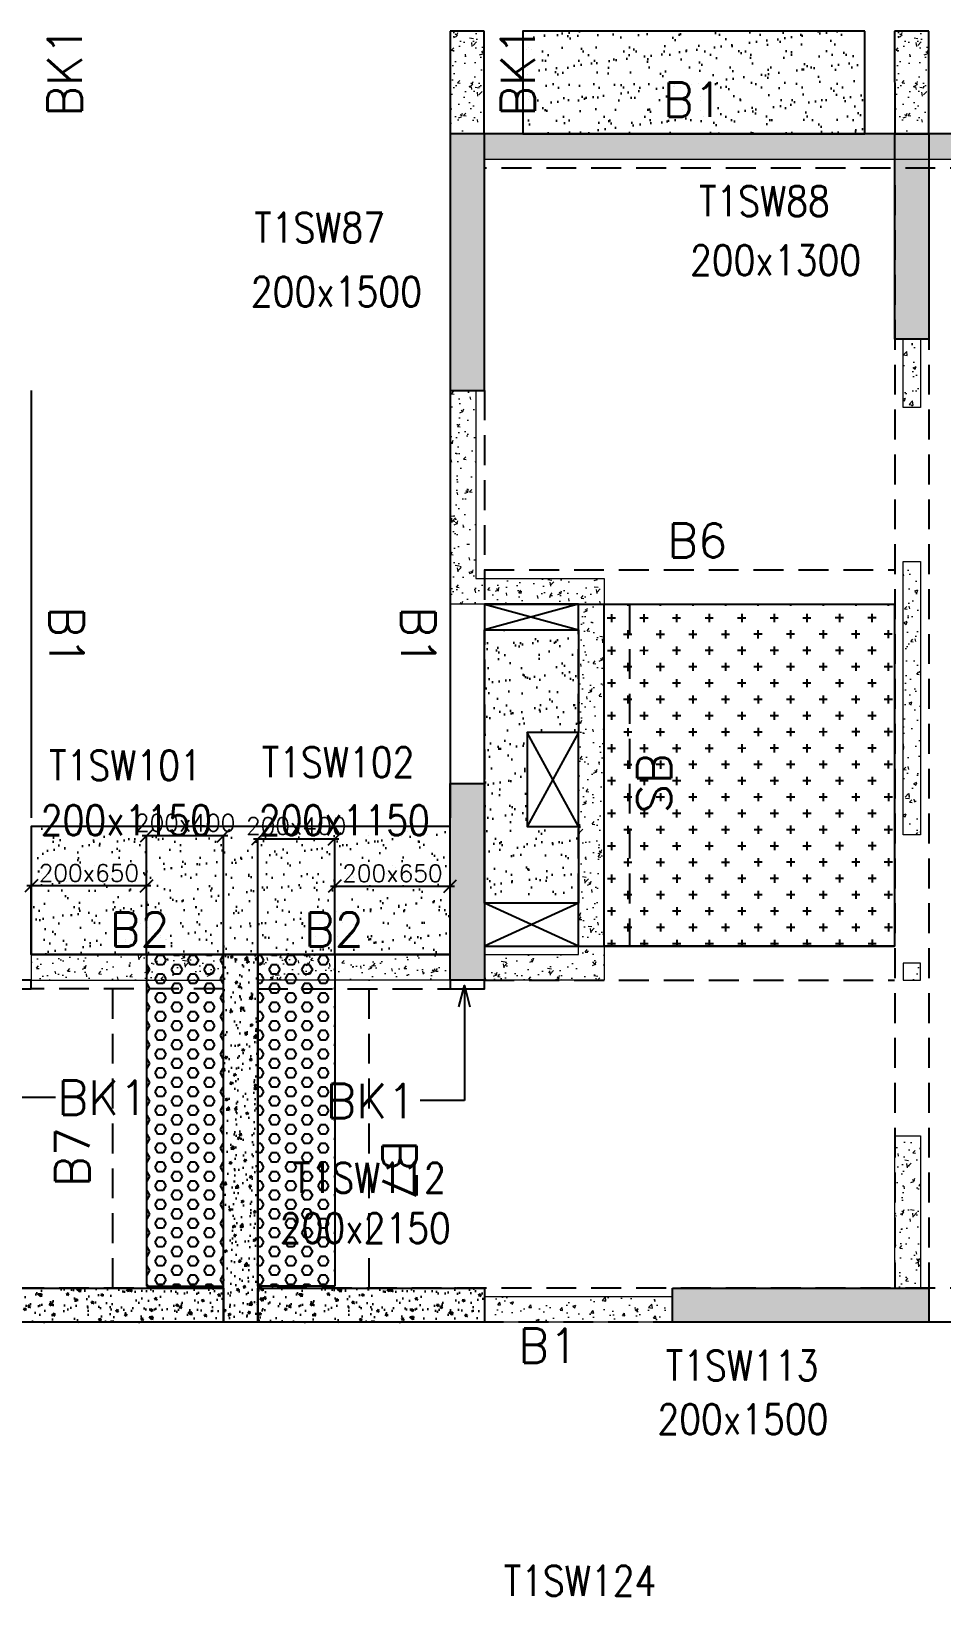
# Model space of a CAD drawing. Header units: millimetres. Extents: x 1078357 to 2594950, y -4969473 to -4636555.
# Drawn here: x 1759825 to 1765150, y -4666730 to -4657581 of the extents above; entities that cross this region are included whole.
import ezdxf

# ---------------------------------------------------------------- set-up
doc = ezdxf.new("R2010")
doc.units = ezdxf.units.MM
doc.header["$PDMODE"] = 35
for name, pattern in [('CONTINOUS', [0]), ('HIDDEN', [0.375, 0.25, -0.125]), ('New Retail block$0$CONTINOUS', [0])]:
    doc.linetypes.add(name, pattern=pattern)
doc.layers.get('0').update_dxf_attribs({"lineweight": 0})
doc.layers.get('Defpoints').update_dxf_attribs({"lineweight": 0})
for name, color, linetype, lineweight in [('A-_ANOTDIMA_D-', 6, 'Continuous', 13), ('COL. NO.', 30, 'Continuous', 25), ('COL. SIZE', 7, 'Continuous', 25), ('DIM', 9, 'Continuous', 25), ('HATCH', 8, 'Continuous', 30), ('RCC UPSTAND', 43, 'Continuous', 30), ('S-NON STR RCC WALL', 8, 'Continuous', 0)]:
    doc.layers.add(name, color=color, linetype=linetype, lineweight=lineweight)
for name, color, linetype in [('B-200x325', 201, 'HIDDEN'), ('B-200x375', 41, 'HIDDEN'), ('B-200x650', 241, 'HIDDEN'), ('B-300xSLAB THK.', 151, 'Continuous'), ('BK1-200x650', 241, 'HIDDEN'), ('DC BEAM NO.', 7, 'Continuous'), ('DROP SLAB', 8, 'Continuous'), ('NON STR. RCC WALL', 6, 'Continuous'), ('S-COLUMN_SHEAR WALL', 1, 'Continuous'), ('S-PROJECTION', 54, 'New Retail block$0$CONTINOUS'), ('SLAB FOLD', 8, 'Continuous')]:
    doc.layers.add(name, color=color, linetype=linetype)
doc.styles.add('Roman', font='romans')
doc.styles.add('ROMANS', font='romans.shx', dxfattribs={"width": 0.85})
doc.dimstyles.new('HARESH', dxfattribs={"dimtxt": 150, "dimasz": 75, "dimexe": 0, "dimexo": 0, "dimgap": 25, "dimtad": 1, "dimdec": 0, "dimdsep": 46, "dimtxsty": 'Roman', "dimblk": 'OBLIQUE', "dimcen": 225, "dimdle": 25, "dimclrd": 2, "dimclre": 2, "dimclrt": 7, "dimadec": 8, "dimazin": 1, "dimtfac": 1, "dimtdec": 0, "dimtmove": 0, "dimatfit": 0, "dimfxl": 1, "dimlwd": -1, "dimlwe": -1, "dimarcsym": 0})
pattern_1 = [(50, (-4642745.6, 23291591.78), (182.184669, -15.9390855), [19.05, -209.55]), (355, (-4642745.6, 23291591.78), (-35.2434214, 191.0568452), [15.24, -167.6405842]), (100.4514447, (-4642730.41, 23291590.45), (146.9412471, 175.1177519), [16.1900088, -178.0902446]), (46.1842, (-4642745.6, 23291642.58), (271.0790409, -42.042328), [28.575, -314.325]), (96.6355576, (-4642723, 23291639.08), (237.404134, 247.4261246), [24.2850231, -267.1356082]), (351.1841512, (-4642745.6, 23291642.58), (237.404134, 247.4261246), [22.859967, -251.459732]), (21, (-4642720.2, 23291629.88), (151.6143913, -102.2651982), [19.05, -209.55]), (326, (-4642720.2, 23291629.88), (61.8020283, 184.1879661), [15.24, -167.64]), (71.451445, (-4642707.56, 23291621.36), (213.4164193, 81.9227689), [16.1900088, -178.0899376]), (37.5, (-4642745.6, 23291591.78), (3.08860325, 84.55503887), [0, -165.608, 0, -170.18, 0, -168.275]), (7.5, (-4642745.6, 23291591.78), (66.8196625, 100.18057482), [0, -97.028, 0, -161.798, 0, -64.135]), (327.5, (-4642802.24, 23291591.78), (135.59059517, -5.728744), [0, -63.5, 0, -198.12, 0, -262.89]), (317.5, (-4642827.64, 23291591.78), (148.1291814, 25.42649103), [0, -82.55, 0, -131.572, 0, -186.69])]
pattern_2 = [(180, (1699349.81, -4476175.835), (-7e-15, -54.992613), [31.75, -63.5]), (300, (1699349.81, -4476175.835), (47.625, 27.496307), [31.75, -63.5]), (240, (1699318.06, -4476175.835), (47.625, -27.496307), [31.75, -63.5])]

# ---------------------------------------------------------------- blocks, each defined once
blk = doc.blocks.new('_Oblique')
at = {"color": 0, "linetype": 'ByBlock', "lineweight": -2}
blk.add_line((-0.5, -0.5), (0.5, 0.5), dxfattribs=at)
blk = doc.blocks.new('*D1416')
at = {"layer": 'Defpoints', "color": 0, "ltscale": 700, "transparency": 16777216}
for p in [(1760499.3, -4662285.3), (1760499.3, -4662980.3, 0), (1760949.4, -4662980.3, 0)]:
    blk.add_point(p, dxfattribs=at)
at = {"layer": 'DIM', "color": 2, "ltscale": 700, "transparency": 16777216}
for p, q in [((1760974.4, -4662285.3), (1760474.3, -4662285.3)), ((1760499.3, -4662980.3), (1760499.3, -4662285.3)), ((1760949.4, -4662980.3), (1760949.4, -4662285.3))]:
    blk.add_line(p, q, dxfattribs=at)
at = {"layer": 'DIM', "color": 2, "ltscale": 700, "transparency": 16777216, "xscale": 75, "yscale": 75, "zscale": 75, "rotation": 180}
blk.add_blockref('_Oblique', (1760499.3, -4662285.3), dxfattribs=at)
at = {"layer": 'DIM', "color": 2, "ltscale": 700, "transparency": 16777216, "xscale": 75, "yscale": 75, "zscale": 75}
blk.add_blockref('_Oblique', (1760949.4, -4662285.3), dxfattribs=at)
at = {"layer": 'DIM', "color": 7, "ltscale": 700, "transparency": 16777216, "insert": (1760724.4, -4662210.3), "char_height": 150, "attachment_point": 5, "style": 'Roman'}
blk.add_mtext('{\\H0.666667x;200x400}', dxfattribs=at)
blk = doc.blocks.new('*D1417')
at = {"layer": 'Defpoints', "color": 0, "ltscale": 700, "transparency": 16777216}
for p in [(1759824.7, -4662578.2), (1759824.7, -4662980.3, 0), (1760499.3, -4662980.3, 0)]:
    blk.add_point(p, dxfattribs=at)
at = {"layer": 'DIM', "color": 2, "ltscale": 700, "transparency": 16777216}
for p, q in [((1760524.3, -4662578.2), (1759799.7, -4662578.2)), ((1759824.7, -4662980.3), (1759824.7, -4662578.2)), ((1760499.3, -4662980.3), (1760499.3, -4662578.2))]:
    blk.add_line(p, q, dxfattribs=at)
at = {"layer": 'DIM', "color": 2, "ltscale": 700, "transparency": 16777216, "xscale": 75, "yscale": 75, "zscale": 75, "rotation": 180}
blk.add_blockref('_Oblique', (1759824.7, -4662578.2), dxfattribs=at)
at = {"layer": 'DIM', "color": 2, "ltscale": 700, "transparency": 16777216, "xscale": 75, "yscale": 75, "zscale": 75}
blk.add_blockref('_Oblique', (1760499.3, -4662578.2), dxfattribs=at)
at = {"layer": 'DIM', "color": 7, "ltscale": 700, "transparency": 16777216, "insert": (1760162, -4662503.2), "char_height": 150, "attachment_point": 5, "style": 'Roman'}
blk.add_mtext('{\\H0.666667x;200x650}', dxfattribs=at)
blk = doc.blocks.new('*D1418')
at = {"layer": 'Defpoints', "color": 0, "ltscale": 700, "transparency": 16777216}
for p in [(1761599.6, -4662303.5), (1761149.5, -4662980.3, 0), (1761599.6, -4662980.3, 0)]:
    blk.add_point(p, dxfattribs=at)
at = {"layer": 'DIM', "color": 2, "ltscale": 700, "transparency": 16777216}
for p, q in [((1761124.5, -4662303.5), (1761624.6, -4662303.5)), ((1761149.5, -4662980.3), (1761149.5, -4662303.5)), ((1761599.6, -4662980.3), (1761599.6, -4662303.5))]:
    blk.add_line(p, q, dxfattribs=at)
at = {"layer": 'DIM', "color": 2, "ltscale": 700, "transparency": 16777216, "xscale": 75, "yscale": 75, "zscale": 75, "rotation": 180}
blk.add_blockref('_Oblique', (1761149.5, -4662303.5), dxfattribs=at)
at = {"layer": 'DIM', "color": 2, "ltscale": 700, "transparency": 16777216, "xscale": 75, "yscale": 75, "zscale": 75}
blk.add_blockref('_Oblique', (1761599.6, -4662303.5), dxfattribs=at)
at = {"layer": 'DIM', "color": 7, "ltscale": 700, "transparency": 16777216, "insert": (1761374.5, -4662228.5), "char_height": 150, "attachment_point": 5, "style": 'Roman'}
blk.add_mtext('{\\H0.666667x;200x400}', dxfattribs=at)
blk = doc.blocks.new('*D1419')
at = {"layer": 'Defpoints', "color": 0, "ltscale": 700, "transparency": 16777216}
for p in [(1762274.5, -4662580.2), (1761599.6, -4662980.3, 0), (1762274.5, -4662980.3, 0)]:
    blk.add_point(p, dxfattribs=at)
at = {"layer": 'DIM', "color": 2, "ltscale": 700, "transparency": 16777216}
for p, q in [((1761574.6, -4662580.2), (1762299.5, -4662580.2)), ((1761599.6, -4662980.3), (1761599.6, -4662580.2)), ((1762274.5, -4662980.3), (1762274.5, -4662580.2))]:
    blk.add_line(p, q, dxfattribs=at)
at = {"layer": 'DIM', "color": 2, "ltscale": 700, "transparency": 16777216, "xscale": 75, "yscale": 75, "zscale": 75, "rotation": 180}
blk.add_blockref('_Oblique', (1761599.6, -4662580.2), dxfattribs=at)
at = {"layer": 'DIM', "color": 2, "ltscale": 700, "transparency": 16777216, "xscale": 75, "yscale": 75, "zscale": 75}
blk.add_blockref('_Oblique', (1762274.5, -4662580.2), dxfattribs=at)
at = {"layer": 'DIM', "color": 7, "ltscale": 700, "transparency": 16777216, "insert": (1761937, -4662505.2), "char_height": 150, "attachment_point": 5, "style": 'Roman'}
blk.add_mtext('{\\H0.666667x;200x650}', dxfattribs=at)
blk = doc.blocks.new('G$CD63B60BD')
at = {"layer": 'COL. NO.', "linetype": 'Continuous', "style": 'ROMANS', "width": 0.85}
for s, p in [('T1SW88', (67080.2, 15419.6, -320.4)), ('T1SW87', (64479, 15264.1, -320.4)), ('T1SW101', (63279.5, 12119.6, -320.4)), ('T1SW102', (64523.1, 12138.2, -320.4)), ('T1SW112', (64706.5, 9707.5, -320.4)), ('T1SW113', (66886, 8609.2, -320.4)), ('T1SW124', (65938.2, 7350.6, -320.4))]:
    blk.add_text(s, height=175, dxfattribs=at).set_placement(p)
at = {"layer": 'COL. SIZE', "linetype": 'Continuous', "style": 'ROMANS', "width": 0.85}
for s, p in [('200x1300', (67027.6, 15073.8, -320.4)), ('200x1500', (64458.9, 14890, -320.4)), ('200x1150', (63230.3, 11798.7, -320.4)), ('200x1150', (64505.2, 11798.6, -320.4)), ('200x2150', (64628, 9412.9, -320.4)), ('200x1500', (66836.9, 8295.7, -320.4))]:
    blk.add_text(s, height=175, dxfattribs=at).set_placement(p)

msp = doc.modelspace()

# ---------------------------------------------------------------- hatches: boundary and pattern name
at = {"layer": 'DROP SLAB'}
h = msp.add_hatch(dxfattribs=at)
h.set_pattern_fill('CROSS', color=8, scale=15, angle=179.96921)
h.set_pattern_definition([(180.03079016, (-1567767.08, 9379525.57), (-95.1987999, -95.3011726), [47.625, -142.875]), (270.03079016, (-1567790.905, 9379549.37), (95.3011726, -95.1987999), [47.625, -142.875])])
h.paths.add_polyline_path([(1763174.7, -4660931.2), (1764874.6, -4660931.2), (1764874.6, -4662931), (1763174.7, -4662931)])
at = {"layer": 'HATCH'}
h = msp.add_hatch(dxfattribs=at)
h.set_pattern_fill('AR-SAND', color=8, scale=3, angle=179.97015)
h.set_pattern_definition([(37.4701541, (-1196158.67, 9329389.39), (-4.7236114, 146.8264517), [0, -115.824, 0, -129.54, 0, -123.825]), (7.4701541, (-1196158.67, 9329389.4), (134.9689868, 214.9772528), [0, -62.484, 0, -104.394, 0, -40.005]), (327.4701541, (-1196252.4, 9329389.44), (237.2979035, 0.3075449), [0, -38.1, 0, -137.16, 0, -179.07]), (317.4701541, (-1196252.4, 9329389.44), (229.1017424, 66.759465), [0, -19.05, 0, -89.916, 0, -102.87])])
h.paths.add_polyline_path([(1764699.9, -4657580.9), (1762699.9, -4657580.9), (1762699.9, -4658180.8), (1764699.9, -4658180.8)])
h = msp.add_hatch(dxfattribs=at)
h.set_pattern_fill('AR-SAND', color=8, scale=3, angle=179.97015)
h.set_pattern_definition([(37.47015413, (-3272408.17, 18697427.71), (-4.72361136, 146.8264517), [0, -115.824, 0, -129.54, 0, -123.825]), (7.4701541, (-3272408.17, 18697427.7), (134.9689868, 214.9772528), [0, -62.484, 0, -104.394, 0, -40.005]), (327.4701541, (-3272501.9, 18697427.76), (237.2979035, 0.3075449), [0, -38.1, 0, -137.16, 0, -179.07]), (317.4701541, (-3272501.9, 18697427.76), (229.1017424, 66.759465), [0, -19.05, 0, -89.916, 0, -102.87])])
h.paths.add_polyline_path([(1762474.8, -4661080.9), (1763024.8, -4661080.9), (1763024.8, -4661680.9), (1762724.8, -4661680.9), (1762724.8, -4662230.9), (1763024.8, -4662230.9), (1763024.8, -4662680.9), (1762474.8, -4662680.9)])
h = msp.add_hatch(dxfattribs=at)
h.set_pattern_fill('AR-SAND', color=8, scale=3, angle=179.97015)
h.set_pattern_definition([(37.4701541, (-2288083.29, 14013408.6), (-4.72361136, 146.8264517), [0, -115.824, 0, -129.54, 0, -123.825]), (7.4701541, (-2288083.3, 14013408.6), (134.9689868, 214.9772528), [0, -62.484, 0, -104.394, 0, -40.005]), (327.4701541, (-2288177.02, 14013408.65), (237.2979035, 0.3075449), [0, -38.1, 0, -137.16, 0, -179.07]), (317.4701541, (-2288177.02, 14013408.65), (229.1017424, 66.759465), [0, -19.05, 0, -89.916, 0, -102.87])])
h.paths.add_polyline_path([(1762275, -4662230.8), (1759825, -4662230.8), (1759825, -4662980.8), (1762275, -4662980.8)])
h = msp.add_hatch(dxfattribs=at)
h.set_pattern_fill('AR-SAND', color=8, scale=3, angle=179.97015)
h.set_pattern_definition([(37.4701541, (-2288083.38, 14013408.6), (-4.72361136, 146.8264517), [0, -115.824, 0, -129.54, 0, -123.825]), (7.4701541, (-2288083.38, 14013408.6), (134.9689868, 214.9772528), [0, -62.484, 0, -104.394, 0, -40.005]), (327.4701541, (-2288177.11, 14013408.65), (237.2979035, 0.3075449), [0, -38.1, 0, -137.16, 0, -179.07]), (317.4701541, (-2288177.1, 14013408.65), (229.1017424, 66.759465), [0, -19.05, 0, -89.916, 0, -102.87])])
h.paths.add_polyline_path([(1762274.9, -4662380.8), (1759824.9, -4662380.8), (1759824.9, -4662980.8), (1762274.9, -4662980.8)])
at = {"layer": 'RCC UPSTAND'}
h = msp.add_hatch(dxfattribs=at)
h.set_pattern_fill('AR-CONC', color=8, scale=20, angle=360)
h.set_pattern_definition([(50, (-776269.85, -1454605.9), (143.4520365, -12.550427), [15, -165]), (355, (-776269.85, -1454605.9), (-27.7502667, 150.438427), [12, -132]), (100.4514445, (-776257.89, -1454606.95), (115.7017693, 137.887998), [12.7480384, -140.2284224]), (46.1842, (-776269.85, -1454565.9), (213.448266, -33.103856), [22.5, -247.5]), (96.6356355, (-776252.06, -1454568.66), (186.932389, 194.82372), [19.122068, -210.342752]), (351.184164, (-776269.85, -1454565.9), (186.932389, 194.82372), [18, -198]), (21, (-776249.85, -1454575.9), (119.3814104, -80.523778), [15, -165]), (326, (-776249.85, -1454575.9), (48.6630664, 145.030009), [12, -132]), (71.4514447, (-776239.9, -1454582.61), (168.0444753, 64.5062306), [12.748038, -140.2284224]), (37.5, (-776269.847, -1454605.9), (2.43197106, 66.57877077), [0, -130.4, 0, -134, 0, -132.5]), (7.5, (-776269.85, -1454605.9), (52.6139075, 78.8823424), [0, -76.4, 0, -127.4, 0, -50.5]), (327.5, (-776314.45, -1454605.9), (106.7644872, -4.51097435), [0, -50, 0, -156, 0, -207]), (317.5, (-776334.45, -1454605.9), (116.6372339, 20.0209965), [0, -65, 0, -103.6, 0, -147])])
h.paths.add_polyline_path([(1761149.7, -4665130.9), (1760949.7, -4665130.9), (1760949.7, -4662980.9), (1761149.7, -4662980.9)])
h = msp.add_hatch(dxfattribs=at)
h.set_pattern_fill('AR-CONC', color=8, scale=20, angle=90)
h.set_pattern_definition([(140, (-1448750.34, -7202350.42), (12.550427, 143.4520365), [15, -165]), (85, (-1448750.34, -7202350.42), (-150.438427, -27.7502667), [12, -132]), (190.4514445, (-1448749.3, -7202338.47), (-137.887998, 115.7017693), [12.7480384, -140.2284224]), (136.1842, (-1448790.34, -7202350.42), (33.103856, 213.448266), [22.5, -247.5]), (186.6356355, (-1448787.58, -7202332.63), (-194.82372, 186.932389), [19.122068, -210.342752]), (81.184164, (-1448790.34, -7202350.42), (-194.82372, 186.932389), [18, -198]), (111, (-1448780.34, -7202330.42), (80.523778, 119.3814104), [15, -165]), (56, (-1448780.34, -7202330.42), (-145.030009, 48.6630664), [12, -132]), (161.4514447, (-1448773.63, -7202320.47), (-64.5062306, 168.0444753), [12.748038, -140.2284224]), (127.5, (-1448750.344, -7202350.42), (-66.57877077, 2.43197106), [0, -130.4, 0, -134, 0, -132.5]), (97.5, (-1448750.344, -7202350.42), (-78.8823424, 52.6139075), [0, -76.4, 0, -127.4, 0, -50.5]), (57.5, (-1448750.344, -7202395.02), (4.51097435, 106.7644872), [0, -50, 0, -156, 0, -207]), (47.5, (-1448750.34, -7202415.02), (-20.0209965, 116.6372339), [0, -65, 0, -103.6, 0, -147])])
h.paths.add_polyline_path([(1760949.7, -4664930.9), (1760949.7, -4665130.9), (1759624.7, -4665130.9), (1759624.7, -4664930.9)])
h = msp.add_hatch(dxfattribs=at)
h.set_pattern_fill('AR-CONC', color=8, scale=20, angle=90)
h.set_pattern_definition([(140, (-1447225.34, -7202350.42), (12.550427, 143.4520365), [15, -165]), (85, (-1447225.34, -7202350.42), (-150.438427, -27.7502667), [12, -132]), (190.4514445, (-1447224.3, -7202338.47), (-137.887998, 115.7017693), [12.7480384, -140.2284224]), (136.1842, (-1447265.34, -7202350.42), (33.103856, 213.448266), [22.5, -247.5]), (186.6356355, (-1447262.59, -7202332.63), (-194.82372, 186.932389), [19.122068, -210.342752]), (81.184164, (-1447265.34, -7202350.42), (-194.82372, 186.932389), [18, -198]), (111, (-1447255.34, -7202330.42), (80.523778, 119.3814104), [15, -165]), (56, (-1447255.34, -7202330.42), (-145.030009, 48.6630664), [12, -132]), (161.4514447, (-1447248.63, -7202320.47), (-64.5062306, 168.0444753), [12.748038, -140.2284224]), (127.5, (-1447225.345, -7202350.42), (-66.57877077, 2.43197106), [0, -130.4, 0, -134, 0, -132.5]), (97.5, (-1447225.345, -7202350.42), (-78.8823424, 52.6139075), [0, -76.4, 0, -127.4, 0, -50.5]), (57.5, (-1447225.345, -7202395.02), (4.51097435, 106.7644872), [0, -50, 0, -156, 0, -207]), (47.5, (-1447225.345, -7202415.02), (-20.0209965, 116.6372339), [0, -65, 0, -103.6, 0, -147])])
h.paths.add_polyline_path([(1762474.7, -4664930.9), (1762474.7, -4665130.9), (1761149.7, -4665130.9), (1761149.7, -4664930.9)])
at = {"layer": 'S-COLUMN_SHEAR WALL', "lineweight": 25, "extrusion": (1.00316e-06, 1.91639e-11, 1)}
h = msp.add_hatch(color=1, dxfattribs=at)
h.dxf.hatch_style = 1
h.paths.add_polyline_path([(1762474.7, -4658180.9), (1762274.7, -4658180.9), (1762274.7, -4659680.8), (1762474.7, -4659680.8)])
at = {"layer": 'S-COLUMN_SHEAR WALL', "lineweight": 25}
h = msp.add_hatch(color=1, dxfattribs=at)
h.dxf.hatch_style = 1
h.paths.add_polyline_path([(1764874.7, -4659380.9), (1765074.7, -4659380.9), (1765074.7, -4658180.9), (1764874.7, -4658180.9)])
at = {"layer": 'S-COLUMN_SHEAR WALL', "lineweight": 25, "extrusion": (1.00316e-06, 1.91639e-11, 1)}
h = msp.add_hatch(color=1, dxfattribs=at)
h.dxf.hatch_style = 1
h.paths.add_polyline_path([(1762474.7, -4663130.9), (1762274.7, -4663130.9), (1762274.7, -4661980.9), (1762474.7, -4661980.9)])
at = {"layer": 'S-COLUMN_SHEAR WALL', "lineweight": 25}
h = msp.add_hatch(color=1, dxfattribs=at)
h.dxf.hatch_style = 1
h.paths.add_polyline_path([(1763574.7, -4664930.8), (1765074.7, -4664930.8), (1765074.7, -4665130.8), (1763574.7, -4665130.8)])
at = {"layer": 'S-NON STR RCC WALL'}
h = msp.add_hatch(dxfattribs=at)
h.set_pattern_fill('AR-CONC', color=256, angle=180)
h.set_pattern_definition([(50, (-6771570.1, 32897507.36), (182.184669, -15.93908554), [19.05, -209.55]), (355, (-6771570.1, 32897507.36), (-35.2434214, 191.0568452), [15.24, -167.6405842]), (100.4514447, (-6771554.92, 32897506.04), (146.9412471, 175.1177519), [16.1900088, -178.0902446]), (46.1842, (-6771570.1, 32897558.16), (271.0790409, -42.0423279), [28.575, -314.325]), (96.6355576, (-6771547.51, 32897554.66), (237.404134, 247.4261246), [24.2850231, -267.1356082]), (351.1841512, (-6771570.1, 32897558.16), (237.404134, 247.4261246), [22.859967, -251.459732]), (21, (-6771544.7, 32897545.46), (151.61439127, -102.2651982), [19.05, -209.55]), (326, (-6771544.7, 32897545.46), (61.80202835, 184.1879661), [15.24, -167.64]), (71.451445, (-6771532.07, 32897536.94), (213.4164193, 81.9227689), [16.1900088, -178.0899376]), (37.5, (-6771570.104, 32897507.364), (3.08860325, 84.55503887), [0, -165.608, 0, -170.18, 0, -168.275]), (7.5, (-6771570.1, 32897507.36), (66.8196625, 100.18057482), [0, -97.028, 0, -161.798, 0, -64.135]), (327.5, (-6771626.746, 32897507.364), (135.59059517, -5.72874399), [0, -63.5, 0, -198.12, 0, -262.89]), (317.5, (-6771652.15, 32897507.36), (148.1291814, 25.42649103), [0, -82.55, 0, -131.572, 0, -186.69])])
h.paths.add_polyline_path([(1762474.7, -4658180.8), (1762474.7, -4657580.8), (1762274.7, -4657580.8), (1762274.7, -4658180.8), (1762474.7, -4658180.8)], is_closed=False)
h = msp.add_hatch(dxfattribs=at)
h.set_pattern_fill('AR-CONC', color=256, angle=180)
h.set_pattern_definition([(50, (-6768970.12, 32897507.37), (182.184669, -15.93908554), [19.05, -209.55]), (355, (-6768970.12, 32897507.37), (-35.2434214, 191.0568452), [15.24, -167.6405842]), (100.4514447, (-6768954.94, 32897506.04), (146.9412471, 175.1177519), [16.1900088, -178.0902446]), (46.1842, (-6768970.12, 32897558.17), (271.0790409, -42.0423279), [28.575, -314.325]), (96.6355576, (-6768947.53, 32897554.67), (237.404134, 247.4261246), [24.2850231, -267.1356082]), (351.1841512, (-6768970.12, 32897558.17), (237.404134, 247.4261246), [22.859967, -251.459732]), (21, (-6768944.72, 32897545.47), (151.61439127, -102.2651982), [19.05, -209.55]), (326, (-6768944.72, 32897545.47), (61.80202835, 184.1879661), [15.24, -167.64]), (71.451445, (-6768932.09, 32897536.95), (213.4164193, 81.9227689), [16.1900088, -178.0899376]), (37.5, (-6768970.124, 32897507.37), (3.08860325, 84.55503887), [0, -165.608, 0, -170.18, 0, -168.275]), (7.5, (-6768970.12, 32897507.37), (66.8196625, 100.18057482), [0, -97.028, 0, -161.798, 0, -64.135]), (327.5, (-6769026.766, 32897507.37), (135.59059517, -5.72874399), [0, -63.5, 0, -198.12, 0, -262.89]), (317.5, (-6769052.17, 32897507.37), (148.1291814, 25.42649103), [0, -82.55, 0, -131.572, 0, -186.69])])
h.paths.add_polyline_path([(1765074.6, -4658180.8), (1765074.6, -4657580.8), (1764874.7, -4657580.8), (1764874.7, -4658180.8), (1765074.6, -4658180.8)], is_closed=False)
h = msp.add_hatch(dxfattribs=at)
h.set_pattern_fill('AR-CONC', color=256, angle=180)
h.set_pattern_definition([(50, (-3545520.88, 18607572.6), (182.184669, -15.9390855), [19.05, -209.55]), (355, (-3545520.88, 18607572.6), (-35.2434214, 191.0568452), [15.24, -167.6405842]), (100.4514447, (-3545505.7, 18607571.27), (146.9412471, 175.1177519), [16.1900088, -178.0902446]), (46.1842, (-3545520.88, 18607623.4), (271.0790409, -42.042328), [28.575, -314.325]), (96.6355576, (-3545498.3, 18607619.9), (237.404134, 247.4261246), [24.285023, -267.135608]), (351.1841512, (-3545520.88, 18607623.4), (237.404134, 247.4261246), [22.859967, -251.459732]), (21, (-3545495.48, 18607610.7), (151.6143913, -102.2651982), [19.05, -209.55]), (326, (-3545495.48, 18607610.7), (61.8020283, 184.1879661), [15.24, -167.64]), (71.451445, (-3545482.85, 18607602.17), (213.4164193, 81.9227689), [16.1900088, -178.0899376]), (37.5, (-3545520.88, 18607572.596), (3.08860325, 84.55503887), [0, -165.608, 0, -170.18, 0, -168.275]), (7.5, (-3545520.88, 18607572.6), (66.8196625, 100.18057482), [0, -97.028, 0, -161.798, 0, -64.135]), (327.5, (-3545577.52, 18607572.596), (135.59059517, -5.728744), [0, -63.5, 0, -198.12, 0, -262.89]), (317.5, (-3545602.92, 18607572.6), (148.1291814, 25.42649103), [0, -82.55, 0, -131.572, 0, -186.69])])
h.paths.add_polyline_path([(1772349.9, -4658180.8), (1772674.9, -4658180.8), (1772674.9, -4658330.9), (1772349.9, -4658330.9)])
h.paths.add_polyline_path([(1770549.9, -4658180.9), (1772349.9, -4658180.9), (1772349.9, -4658330.9), (1770549.9, -4658330.9)])
h.paths.add_polyline_path([(1764599.9, -4658180.9), (1765349.9, -4658180.9), (1765349.9, -4658330.9), (1764599.9, -4658330.9)])
h.paths.add_polyline_path([(1765349.9, -4658180.9), (1767149.9, -4658180.9), (1767149.9, -4658330.9), (1765349.9, -4658330.9)])
h.paths.add_polyline_path([(1769799.9, -4658180.9), (1770549.9, -4658180.9), (1770549.9, -4658330.9), (1769799.9, -4658330.9)])
h.paths.add_polyline_path([(1767999.9, -4658180.8), (1769799.9, -4658180.8), (1769799.9, -4658330.9), (1767999.9, -4658330.9)])
h.paths.add_polyline_path([(1762477.8, -4658180.9), (1762799.9, -4658180.9), (1762799.9, -4658330.9), (1762477.8, -4658330.9)])
h.paths.add_polyline_path([(1767149.9, -4658180.9), (1767474.9, -4658180.9), (1767474.9, -4658330.9), (1767149.9, -4658330.9)])
h.paths.add_polyline_path([(1767674.9, -4658180.9), (1767999.9, -4658180.9), (1767999.9, -4658330.9), (1767674.9, -4658330.9)])
h.paths.add_polyline_path([(1762799.9, -4658180.9), (1764599.9, -4658180.9), (1764599.9, -4658330.9), (1762799.9, -4658330.9)])
h = msp.add_hatch(dxfattribs=at)
h.set_pattern_fill('AR-CONC', color=256, angle=180)
h.set_pattern_definition([(50, (1764988.12, -4712688.38), (182.18467, -15.9391), [19.05, -209.55]), (355, (1764988.12, -4712688.38), (-35.2434, 191.05685), [15.24, -167.6406]), (100.45144, (1765003.3, -4712689.7), (146.94125, 175.11775), [16.19, -178.09024]), (46.1842, (1764988.12, -4712637.58), (271.079, -42.0423), [28.575, -314.325]), (96.63556, (1765010.7, -4712641.08), (237.4041, 247.4261), [24.285, -267.1356]), (351.18415, (1764988.12, -4712637.58), (237.4041, 247.4261), [22.86, -251.4597]), (21, (1765013.52, -4712650.28), (151.6144, -102.2652), [19.05, -209.55]), (326, (1765013.52, -4712650.28), (61.802, 184.18797), [15.24, -167.64]), (71.45144, (1765026.16, -4712658.8), (213.4164, 81.92277), [16.19, -178.08994]), (37.5, (1764988.12, -4712688.38), (3.0886, 84.55504), [0, -165.608, 0, -170.18, 0, -168.275]), (7.5, (1764988.12, -4712688.38), (66.81966, 100.18057), [0, -97.028, 0, -161.798, 0, -64.135]), (327.5, (1764931.48, -4712688.38), (135.590595, -5.72874), [0, -63.5, 0, -198.12, 0, -262.89]), (317.5, (1764906.08, -4712688.38), (148.12918, 25.4265), [0, -82.55, 0, -131.572, 0, -186.69])])
h.paths.add_polyline_path([(1764924.9, -4659380.9), (1765024.9, -4659380.9), (1765024.9, -4659780.9), (1764924.9, -4659780.9)])
h = msp.add_hatch(dxfattribs=at)
h.set_pattern_fill('AR-CONC', color=256, angle=180)
h.set_pattern_definition(pattern_1)
h.paths.add_polyline_path([(1763174.9, -4660780.9), (1763174.9, -4663130.9), (1762474.9, -4663130.9), (1762474.9, -4662980.9), (1763024.9, -4662980.9), (1763024.9, -4660930.9), (1762274.9, -4660930.9), (1762274.9, -4659680.8), (1762424.9, -4659680.8), (1762424.9, -4660780.9)])
h = msp.add_hatch(dxfattribs=at)
h.set_pattern_fill('AR-CONC', color=256, angle=180)
h.set_pattern_definition([(50, (2862212.84, -9396707.56), (182.184669, -15.9390855), [19.05, -209.55]), (355, (2862212.84, -9396707.56), (-35.2434214, 191.056845), [15.24, -167.640584]), (100.4514447, (2862228.02, -9396708.9), (146.941247, 175.117752), [16.190009, -178.0902446]), (46.1842, (2862212.84, -9396656.76), (271.079041, -42.042328), [28.575, -314.325]), (96.6355576, (2862235.43, -9396660.27), (237.404134, 247.426125), [24.285023, -267.135608]), (351.184151, (2862212.84, -9396656.76), (237.404134, 247.426125), [22.859967, -251.459732]), (21, (2862238.24, -9396669.46), (151.6143913, -102.265198), [19.05, -209.55]), (326, (2862238.24, -9396669.46), (61.802028, 184.187966), [15.24, -167.64]), (71.451445, (2862250.87, -9396677.99), (213.416419, 81.922769), [16.190009, -178.0899376]), (37.5, (2862212.84, -9396707.564), (3.08860325, 84.5550389), [0, -165.608, 0, -170.18, 0, -168.275]), (7.5, (2862212.84, -9396707.56), (66.8196625, 100.1805748), [0, -97.028, 0, -161.798, 0, -64.135]), (327.5, (2862156.195, -9396707.564), (135.5905952, -5.728744), [0, -63.5, 0, -198.12, 0, -262.89]), (317.5, (2862130.8, -9396707.56), (148.1291814, 25.426491), [0, -82.55, 0, -131.572, 0, -186.69])])
h.paths.add_polyline_path([(1764924.9, -4660680.9), (1765024.9, -4660680.9), (1765024.9, -4662280.9), (1764924.9, -4662280.9)])
h = msp.add_hatch(dxfattribs=at)
h.set_pattern_fill('AR-CONC', color=256)
h.set_pattern_definition(pattern_1)
h.paths.add_polyline_path([(1760949.9, -4662980.9), (1759824.9, -4662980.8), (1759824.9, -4663130.9), (1760949.9, -4663130.9)])
h = msp.add_hatch(dxfattribs=at)
h.set_pattern_fill('AR-CONC', color=256, angle=180)
h.set_pattern_definition(pattern_1)
h.paths.add_polyline_path([(1761149.9, -4662980.9), (1762274.9, -4662980.8), (1762274.9, -4663130.9), (1761149.9, -4663130.9)])
h = msp.add_hatch(dxfattribs=at)
h.set_pattern_fill('AR-CONC', color=256, angle=180)
h.set_pattern_definition([(50, (2862199.62, -9398072.23), (182.184669, -15.9390855), [19.05, -209.55]), (355, (2862199.62, -9398072.23), (-35.2434214, 191.056845), [15.24, -167.640584]), (100.4514447, (2862214.8, -9398073.56), (146.941247, 175.117752), [16.190009, -178.0902446]), (46.1842, (2862199.62, -9398021.43), (271.079041, -42.042328), [28.575, -314.325]), (96.6355576, (2862222.2, -9398024.93), (237.404134, 247.426125), [24.285023, -267.135608]), (351.184151, (2862199.62, -9398021.43), (237.404134, 247.426125), [22.859967, -251.459732]), (21, (2862225.02, -9398034.13), (151.6143913, -102.265198), [19.05, -209.55]), (326, (2862225.02, -9398034.13), (61.802028, 184.187966), [15.24, -167.64]), (71.451445, (2862237.66, -9398042.65), (213.416419, 81.922769), [16.190009, -178.0899376]), (37.5, (2862199.623, -9398072.23), (3.08860325, 84.5550389), [0, -165.608, 0, -170.18, 0, -168.275]), (7.5, (2862199.62, -9398072.23), (66.8196625, 100.1805748), [0, -97.028, 0, -161.798, 0, -64.135]), (327.5, (2862142.98, -9398072.23), (135.5905952, -5.728744), [0, -63.5, 0, -198.12, 0, -262.89]), (317.5, (2862117.58, -9398072.23), (148.1291814, 25.426491), [0, -82.55, 0, -131.572, 0, -186.69])])
h.paths.add_polyline_path([(1764924.9, -4663130.9), (1765024.9, -4663130.9), (1765024.9, -4663030.9), (1764924.9, -4663030.9)])
h = msp.add_hatch(dxfattribs=at)
h.set_pattern_fill('AR-CONC', color=256, angle=180)
h.set_pattern_definition([(50, (-5686660.07, 27975610.96), (182.184669, -15.93908554), [19.05, -209.55]), (355, (-5686660.07, 27975610.96), (-35.2434214, 191.0568452), [15.24, -167.6405842]), (100.4514447, (-5686644.89, 27975609.63), (146.9412471, 175.1177519), [16.1900088, -178.0902446]), (46.1842, (-5686660.07, 27975661.76), (271.0790409, -42.042328), [28.575, -314.325]), (96.6355576, (-5686637.48, 27975658.26), (237.404134, 247.4261246), [24.2850231, -267.1356082]), (351.1841512, (-5686660.07, 27975661.76), (237.404134, 247.4261246), [22.859967, -251.459732]), (21, (-5686634.67, 27975649.06), (151.6143913, -102.2651982), [19.05, -209.55]), (326, (-5686634.67, 27975649.06), (61.8020283, 184.1879661), [15.24, -167.64]), (71.451445, (-5686622.03, 27975640.54), (213.4164193, 81.9227689), [16.1900088, -178.0899376]), (37.5, (-5686660.07, 27975610.96), (3.08860325, 84.55503887), [0, -165.608, 0, -170.18, 0, -168.275]), (7.5, (-5686660.07, 27975610.96), (66.8196625, 100.18057482), [0, -97.028, 0, -161.798, 0, -64.135]), (327.5, (-5686716.71, 27975610.96), (135.59059517, -5.72874399), [0, -63.5, 0, -198.12, 0, -262.89]), (317.5, (-5686742.11, 27975610.96), (148.1291814, 25.42649103), [0, -82.55, 0, -131.572, 0, -186.69])])
h.paths.add_polyline_path([(1764874.9, -4664040.9), (1765024.9, -4664040.9), (1765024.9, -4664930.8), (1764874.9, -4664930.8)])
at = {"layer": 'S-NON STR RCC WALL', "ltscale": 700}
h = msp.add_hatch(dxfattribs=at)
h.set_pattern_fill('AR-CONC', color=256)
h.set_pattern_definition([(50, (1718558.5, -4720954.86), (182.18467, -15.9391), [19.05, -209.55]), (355, (1718558.5, -4720954.86), (-35.2434, 191.05685), [15.24, -167.6406]), (100.45144, (1718573.68, -4720956.18), (146.94125, 175.11775), [16.19, -178.09024]), (46.1842, (1718558.5, -4720904.06), (271.07904, -42.0423), [28.575, -314.325]), (96.63556, (1718581.1, -4720907.56), (237.4041, 247.4261), [24.285, -267.1356]), (351.18415, (1718558.5, -4720904.06), (237.4041, 247.4261), [22.86, -251.4597]), (21, (1718583.9, -4720916.76), (151.6144, -102.2652), [19.05, -209.55]), (326, (1718583.9, -4720916.76), (61.80203, 184.18797), [15.24, -167.64]), (71.45144, (1718596.54, -4720925.28), (213.4164, 81.92277), [16.19, -178.08994]), (37.5, (1718558.5, -4720954.856), (3.088603, 84.55504), [0, -165.608, 0, -170.18, 0, -168.275]), (7.5, (1718558.5, -4720954.86), (66.81966, 100.18057), [0, -97.028, 0, -161.798, 0, -64.135]), (327.5, (1718501.86, -4720954.856), (135.590595, -5.728744), [0, -63.5, 0, -198.12, 0, -262.89]), (317.5, (1718476.46, -4720954.86), (148.12918, 25.4265), [0, -82.55, 0, -131.572, 0, -186.69])])
h.paths.add_polyline_path([(1763574.7, -4665130.8), (1762474.7, -4665130.8), (1762474.7, -4664980.9), (1763574.7, -4664980.9)])
at = {"layer": 'SLAB FOLD', "ltscale": 1000}
h = msp.add_hatch(dxfattribs=at)
h.set_pattern_fill('HEX', color=8, scale=10, angle=180)
h.set_pattern_definition(pattern_2)
h.paths.add_polyline_path([(1760949.8, -4664920.2), (1760499.8, -4664920.2), (1760499.8, -4662980.9), (1760949.8, -4662980.9)])
h = msp.add_hatch(dxfattribs=at)
h.set_pattern_fill('HEX', color=8, scale=10, angle=180)
h.set_pattern_definition(pattern_2)
h.paths.add_polyline_path([(1761150.2, -4664920.2), (1761600.2, -4664920.2), (1761600.2, -4662980.9), (1761150.2, -4662980.9)])

# ---------------------------------------------------------------- linework, layer by layer
at = {"layer": 'B-200x325', "ltscale": 700}
for p, q in [((1762474.6, -4660731.2, 0), (1764874.6, -4660731.2, 0)), ((1762474.8, -4663131, 0), (1764874.6, -4663131, 0))]:
    msp.add_line(p, q, dxfattribs=at)
at = {"layer": 'B-200x325', "linetype": 'Continuous', "ltscale": 700}
for p, q in [((1762474.6, -4660931.2, 0), (1764874.6, -4660931.2, 0)), ((1762474.8, -4662931, 0), (1764874.6, -4662931, 0))]:
    msp.add_line(p, q, dxfattribs=at)
at = {"layer": 'B-200x375', "ltscale": 700}
for p, q in [((1760299.5, -4663180.9, 0), (1760299.5, -4664930.9, 0)), ((1761799.8, -4663180.9, 0), (1761799.8, -4664930.9, 0))]:
    msp.add_line(p, q, dxfattribs=at)
at = {"layer": 'B-200x375', "linetype": 'Continuous', "ltscale": 700}
for p, q in [((1760499.5, -4663180.9, 0), (1760499.5, -4664920.3, 0)), ((1761599.8, -4663180.9, 0), (1761599.8, -4664920.3, 0))]:
    msp.add_line(p, q, dxfattribs=at)
at = {"layer": 'B-200x650', "linetype": 'CONTINOUS', "ltscale": 700}
for p, q in [((1762474.6, -4657580.8, 0), (1762274.6, -4657580.8, 0)), ((1762274.6, -4657580.8, 0), (1762274.7, -4658180.8, 0)), ((1762474.6, -4658180.8, 0), (1762474.6, -4657580.8, 0)), ((1765074.6, -4657580.8, 0), (1764874.6, -4657580.8, 0)), ((1764874.6, -4657580.8, 0), (1764874.7, -4658180.8, 0)), ((1765074.6, -4658180.8, 0), (1765074.6, -4657580.8, 0)), ((1767474.9, -4658180.8, 0), (1762474.9, -4658180.8, 0)), ((1759824.9, -4659680.8, 0), (1759824.9, -4662180.9, 0)), ((1762274.9, -4659680.8, 0), (1762274.9, -4662180.9, 0)), ((1762274.9, -4662980.8, 0), (1759824.9, -4662980.8, 0))]:
    msp.add_line(p, q, dxfattribs=at)
at = {"layer": 'B-200x650', "linetype": 'HIDDEN', "ltscale": 700}
for p, q in [((1767474.9, -4658380.8, 0), (1762474.9, -4658380.8, 0)), ((1764874.9, -4658480.9, 0), (1764874.9, -4664930.8, 0)), ((1765074.9, -4658480.9, 0), (1765074.9, -4664930.8, 0)), ((1762474.9, -4659680.8, 0), (1762474.9, -4662180.9, 0)), ((1760949.9, -4663180.8, 0), (1759824.9, -4663180.8, 0)), ((1761149.9, -4663180.8, 0), (1762274.9, -4663180.8, 0)), ((1760949.7, -4664930.8, 0), (1754624.9, -4664930.8, 0)), ((1767474.9, -4664930.8, 0), (1761149.7, -4664930.8, 0)), ((1760949.7, -4665130.8, 0), (1748749.7, -4665130.8, 0)), ((1773349.7, -4665130.8, 0), (1761149.7, -4665130.8, 0))]:
    msp.add_line(p, q, dxfattribs=at)
at = {"layer": 'B-300xSLAB THK.', "linetype": 'HIDDEN', "ltscale": 700}
for p, q in [((1763023.3, -4660931.4, 0), (1763023.3, -4662931.2, 0)), ((1763323.3, -4660931.4, 0), (1763323.3, -4662931.2, 0))]:
    msp.add_line(p, q, dxfattribs=at)
at = {"layer": 'BK1-200x650', "linetype": 'Continuous', "ltscale": 700, "elevation": 0}
for points in [[(1759825, -4663130.9), (1759624.9, -4663130.9), (1759624.9, -4663181.1), (1759825, -4663181.1)], [(1762474.9, -4663130.9), (1762274.9, -4663130.9), (1762274.9, -4663181.1), (1762474.9, -4663181.1)]]:
    msp.add_lwpolyline(points, close=True, dxfattribs=at)
at = {"layer": 'DROP SLAB', "color": 3, "linetype": 'CONTINOUS', "ltscale": 500}
for p, q in [((1762474.8, -4660930.9, 0), (1763024.8, -4661080.9, 0)), ((1763024, -4660931.1, 0), (1762474.8, -4661080.9, 0)), ((1763024.9, -4661680.9, 0), (1762724.8, -4662230.9, 0)), ((1763024.9, -4662230.9, 0), (1762724.8, -4661680.9, 0)), ((1763024.8, -4662930.9, 0), (1762474.8, -4662680.9, 0)), ((1763024.8, -4662680.9, 0), (1762475, -4662930.9, 0))]:
    msp.add_line(p, q, dxfattribs=at)
at = {"layer": 'DROP SLAB', "color": 3, "linetype": 'CONTINOUS', "ltscale": 500, "elevation": 0}
for points in [[(1763024.8, -4660931.1), (1762474.8, -4660931.1), (1762474.8, -4661080.9), (1763024.8, -4661080.9)], [(1763174.7, -4660931.2), (1764874.6, -4660931.2), (1764874.6, -4662931), (1763174.7, -4662931)], [(1763024.8, -4661680.9), (1762724.8, -4661680.9), (1762724.8, -4662230.9), (1763024.8, -4662230.9)], [(1763024.8, -4662680.9), (1762475, -4662680.9), (1762475, -4662930.9), (1763024.8, -4662930.9)]]:
    msp.add_lwpolyline(points, close=True, dxfattribs=at)
at = {"layer": 'NON STR. RCC WALL', "elevation": 0}
for points in [[(1761149.7, -4665130.9), (1760949.7, -4665130.9), (1760949.7, -4662980.9), (1761149.7, -4662980.9)], [(1760949.7, -4664930.9), (1760949.7, -4665130.9), (1759624.7, -4665130.9), (1759624.7, -4664930.9)], [(1762474.7, -4664930.9), (1762474.7, -4665130.9), (1761149.7, -4665130.9), (1761149.7, -4664930.9)]]:
    msp.add_lwpolyline(points, close=True, dxfattribs=at)
at = {"layer": 'S-COLUMN_SHEAR WALL', "color": 1, "lineweight": 25, "extrusion": (1.00316e-06, 1.91639e-11, 1), "elevation": 1.8}
for points in [[(1762474.7, -4658180.9), (1762274.7, -4658180.9), (1762274.7, -4659680.8), (1762474.7, -4659680.8)], [(1762474.7, -4663130.9), (1762274.7, -4663130.9), (1762274.7, -4661980.9), (1762474.7, -4661980.9)]]:
    msp.add_lwpolyline(points, close=True, dxfattribs=at)
at = {"layer": 'S-COLUMN_SHEAR WALL', "color": 1, "lineweight": 25, "elevation": 0}
for points in [[(1764874.7, -4658180.9), (1765074.7, -4658180.9), (1765074.7, -4659380.9), (1764874.7, -4659380.9)], [(1763574.7, -4664930.8), (1765074.7, -4664930.8), (1765074.7, -4665130.8), (1763574.7, -4665130.8)]]:
    msp.add_lwpolyline(points, close=True, dxfattribs=at)
at = {"layer": 'S-NON STR RCC WALL', "elevation": 0}
for points in [[(1762477.8, -4658180.9), (1767474.9, -4658180.9), (1767474.9, -4658330.9), (1762477.8, -4658330.9)], [(1764924.9, -4659380.9), (1765024.9, -4659380.9), (1765024.9, -4659780.9), (1764924.9, -4659780.9)], [(1763174.9, -4660780.9), (1763174.9, -4663130.9), (1762474.9, -4663130.9), (1762474.9, -4662980.9), (1763024.9, -4662980.9), (1763024.9, -4660930.9), (1762274.9, -4660930.9), (1762274.9, -4659680.8), (1762424.9, -4659680.8), (1762424.9, -4660780.9)], [(1760949.9, -4662980.9), (1759824.9, -4662980.8), (1759824.9, -4663130.9), (1760949.9, -4663130.9)], [(1761149.9, -4662980.9), (1762274.9, -4662980.8), (1762274.9, -4663130.9), (1761149.9, -4663130.9)]]:
    msp.add_lwpolyline(points, close=True, dxfattribs=at)
at = {"layer": 'S-NON STR RCC WALL', "ltscale": 700, "elevation": 0}
for points in [[(1764924.9, -4660680.9), (1765024.9, -4660680.9), (1765024.9, -4662280.9), (1764924.9, -4662280.9)], [(1764924.9, -4663130.9), (1765024.9, -4663130.9), (1765024.9, -4663030.9), (1764924.9, -4663030.9)], [(1764874.9, -4664040.9), (1765024.9, -4664040.9), (1765024.9, -4664930.8), (1764874.9, -4664930.8)], [(1763574.7, -4665130.8), (1762474.7, -4665130.8), (1762474.7, -4664980.9), (1763574.7, -4664980.9)]]:
    msp.add_lwpolyline(points, close=True, dxfattribs=at)
at = {"layer": 'S-PROJECTION', "elevation": 0}
for points in [[(1764699.9, -4657580.9), (1762699.9, -4657580.9), (1762699.9, -4658180.8), (1764699.9, -4658180.8)], [(1762275, -4662230.8), (1759825, -4662230.8), (1759825, -4662980.8), (1762275, -4662980.8)]]:
    msp.add_lwpolyline(points, close=True, dxfattribs=at)
at = {"layer": 'SLAB FOLD', "color": 8, "ltscale": 1000, "elevation": 0}
msp.add_lwpolyline([(1762474.8, -4661080.9), (1763024.8, -4661080.9), (1763024.8, -4661680.9), (1762724.8, -4661680.9), (1762724.8, -4662230.9), (1763024.8, -4662230.9), (1763024.8, -4662680.9), (1762474.8, -4662680.9), (1762474.8, -4661080.9)], dxfattribs=at)
for points in [[(1760499.7, -4664920.2), (1760949.7, -4664920.2), (1760949.7, -4662980.9), (1760499.7, -4662980.9)], [(1761600, -4664920.2), (1761149.8, -4664920.2), (1761149.8, -4662980.9), (1761600, -4662980.9)]]:
    msp.add_lwpolyline(points, close=True, dxfattribs=at)

# ---------------------------------------------------------------- block references
at = {"layer": 'A-_ANOTDIMA_D-', "color": 2, "ltscale": 700}
msp.add_blockref('G$CD63B60BD', (1696650, -4674080.9, 0), dxfattribs=at)

# ---------------------------------------------------------------- texts
at = {"layer": 'B-200x325', "linetype": 'Continuous', "ltscale": 700, "style": 'ROMANS'}
msp.add_text('B6', height=200, rotation=359.99866, dxfattribs=at).set_placement((1763544.1, -4660659, -2.7))
at = {"layer": 'B-200x375', "linetype": 'Continuous', "ltscale": 700, "style": 'ROMANS'}
for rotation, p in [(90.00094, (1760164.7, -4664340.4, -2.7)), (269.99866, (1761878.6, -4664064.5, -2.7))]:
    msp.add_text('B7', height=200, rotation=rotation, dxfattribs=at).set_placement(p)
at = {"layer": 'B-200x650', "linetype": 'CONTINOUS', "ltscale": 700, "style": 'ROMANS'}
for p in [(1760120.3, -4658080.5, 50), (1762770.3, -4658080.5, 50)]:
    msp.add_text('BK1', height=200, rotation=90, dxfattribs=at).set_placement(p)
at = {"layer": 'B-200x650', "linetype": 'HIDDEN', "ltscale": 500, "style": 'ROMANS'}
for rotation, p in [(359.99906, (1763519.4, -4658080.5, -2.7)), (269.99906, (1759931.3, -4660943, -2.7)), (269.99906, (1761988.8, -4660943, -2.7)), (359.99906, (1762673.1, -4665368, -2.7))]:
    msp.add_text('B1', height=200, rotation=rotation, dxfattribs=at).set_placement(p)
at = {"layer": 'B-300xSLAB THK.', "linetype": 'Continuous', "ltscale": 700, "style": 'ROMANS'}
msp.add_text('SB', height=200, rotation=90.00094, dxfattribs=at).set_placement((1763568, -4662155.5, -2.7))
at = {"layer": 'BK1-200x650', "linetype": 'Continuous', "ltscale": 700, "style": 'ROMANS'}
for rotation, p in [(359.99906, (1759978, -4663917.4, -2.7)), (0.00094, (1761546, -4663937.1, -2.7))]:
    msp.add_text('BK1', height=200, rotation=rotation, dxfattribs=at).set_placement(p)
at = {"layer": 'DC BEAM NO.', "linetype": 'Continuous', "ltscale": 500, "style": 'ROMANS'}
for p in [(1760282.7, -4662933.7, -2.7), (1761419.4, -4662933.7, -2.7)]:
    msp.add_text('B2', height=200, dxfattribs=at).set_placement(p)

# ---------------------------------------------------------------- dimensions: what is measured, and where the dimension line sits
at = {"layer": 'DIM', "ltscale": 700}
for base, p1, p2, picture, middle in [((1760499.3, -4662285.3, 0), (1760949.4, -4662980.3, 0), (1760499.3, -4662980.3, 0), '*D1416', (1760724.4, -4662285.3, 0)), ((1761599.6, -4662303.5, 0), (1761149.5, -4662980.3, 0), (1761599.6, -4662980.3, 0), '*D1418', (1761374.5, -4662303.5, 0))]:
    dim = msp.add_linear_dim(base=base, p1=p1, p2=p2, text='{\\H0.666667x;200x400}', dimstyle='HARESH', override={"dimtxsty": 'Roman'}, dxfattribs=at)
    dim.commit()
    dim.dimension.update_dxf_attribs({"geometry": picture, "text_midpoint": middle, "dimtype": 160})
for base, p1, p2, picture, middle in [((1759824.7, -4662578.2, 0), (1760499.3, -4662980.3, 0), (1759824.7, -4662980.3, 0), '*D1417', (1760162, -4662503.2, 0)), ((1762274.5, -4662580.2, 0), (1761599.6, -4662980.3, 0), (1762274.5, -4662980.3, 0), '*D1419', (1761937, -4662505.2, 0))]:
    dim = msp.add_linear_dim(base=base, p1=p1, p2=p2, text='{\\H0.666667x;200x650}', dimstyle='HARESH', override={"dimtxsty": 'Roman', "dimtmove": 1}, dxfattribs=at)
    dim.commit()
    dim.dimension.update_dxf_attribs({"geometry": picture, "text_midpoint": middle})

# ---------------------------------------------------------------- leaders
at = {"layer": 'BK1-200x650', "linetype": 'Continuous', "ltscale": 700}
for points in [[(1759708.5, -4663161.2, 0), (1759708.5, -4663815.2, 0), (1759967.3, -4663815.2, 0)], [(1762358.4, -4663161.2, 0), (1762358.4, -4663834.9, 0), (1762099.6, -4663834.9, 0)]]:
    msp.add_leader(points, dimstyle='HARESH', override={"dimasz": 125, "dimgap": 25, "dimtad": 0, "dimldrblk": 'Open30'}, dxfattribs=at)

doc.saveas('drawing.dxf')
